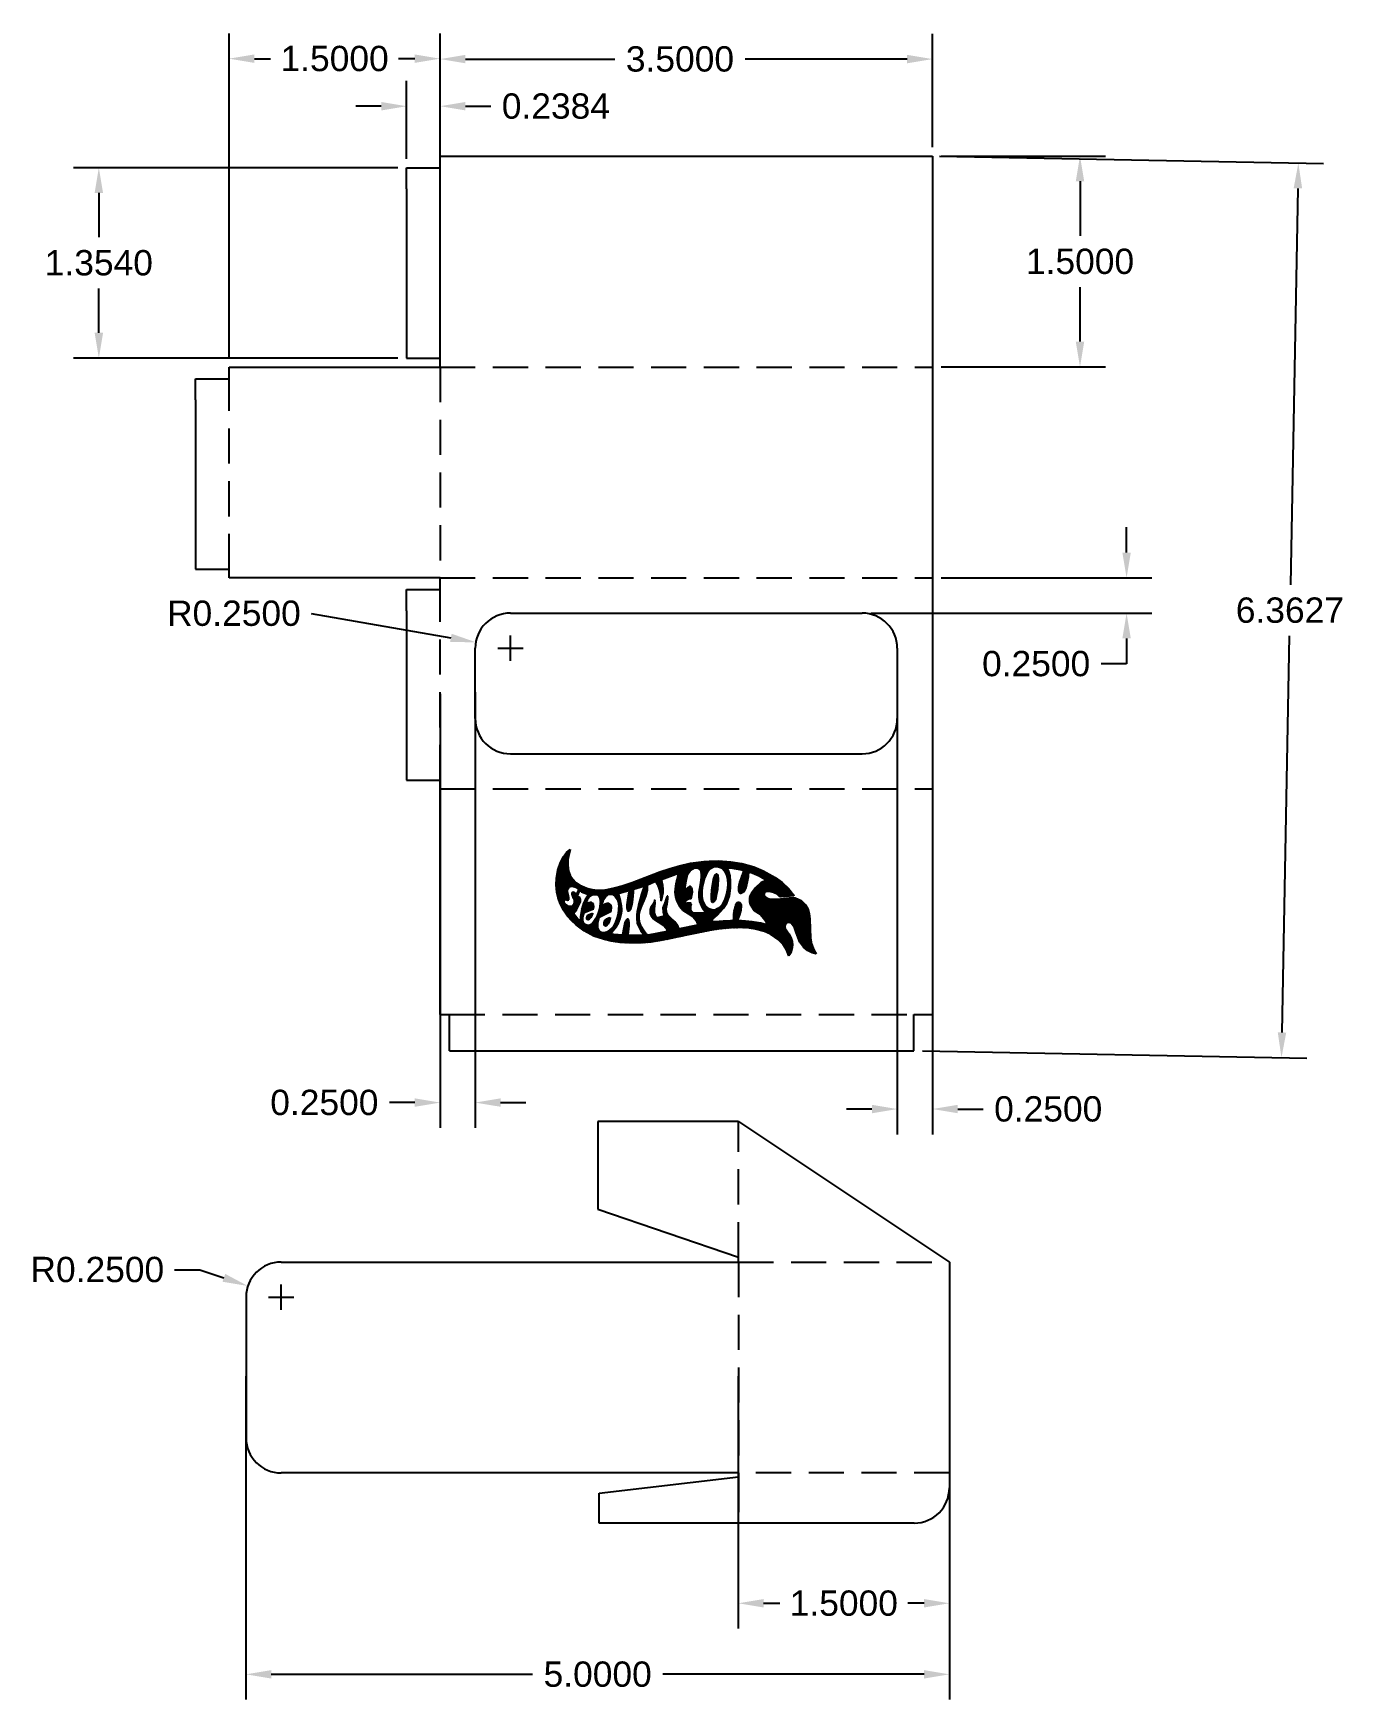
# Model space of a CAD drawing. Header units: inches. Extents: x -0.1 to 9.2, y 6.8 to 18.7.
import ezdxf

# ---------------------------------------------------------------- set-up
doc = ezdxf.new("R2010")
doc.units = ezdxf.units.IN
doc.header["$MEASUREMENT"] = 0
doc.linetypes.add('HIDDEN', pattern=[0.375, 0.25, -0.125])
doc.layers.add('Cut', color=1, linetype='Continuous')
doc.layers.add('Score', color=250, linetype='HIDDEN')
doc.styles.get("Standard").update_dxf_attribs({"font": 'arial.ttf'})
doc.dimstyles.get("Standard").update_dxf_attribs({"dimtxt": 0.18, "dimasz": 0.18, "dimexe": 0.18, "dimexo": 0.0625, "dimgap": 0.09, "dimtad": 0, "dimtih": 1, "dimtoh": 1, "dimdec": 4, "dimzin": 0, "dimdsep": 46, "dimtxsty": 'Standard', "dimcen": 0.09, "dimadec": 0, "dimazin": 0, "dimtfac": 1, "dimtdec": 4, "dimtofl": 0, "dimtmove": 0, "dimatfit": 3, "dimfxl": 1, "dimtolj": 1, "dimtzin": 0, "dimarcsym": 0})
pattern_1 = [(225, (5.8426572, 13.517346), (0.002044332, -0.002044332), [])]

# ---------------------------------------------------------------- blocks, each defined once
blk = doc.blocks.new('*D1')
at = {"color": 0, "lineweight": -2, "transparency": 16777216}
for p, q in [((2.794, 17.866), (2.794, 18.673)), ((6.294, 17.866), (6.294, 18.673)), ((2.974, 18.493), (4.036, 18.493)), ((6.114, 18.493), (4.962, 18.493))]:
    blk.add_line(p, q, dxfattribs=at)
at = {"color": 0, "transparency": 16777216}
for points in [[(2.974, 18.523), (2.974, 18.463), (2.794, 18.493)], [(6.114, 18.523), (6.114, 18.463), (6.294, 18.493)]]:
    blk.add_solid(points, dxfattribs=at)
at = {"layer": 'Defpoints', "color": 0, "transparency": 16777216}
for p in [(6.294, 18.493), (2.794, 17.804), (6.294, 17.804)]:
    blk.add_point(p, dxfattribs=at)
at = {"color": 0, "transparency": 16777216, "insert": (4.499, 18.493), "char_height": 0.18, "attachment_point": 5}
blk.add_mtext('\\A1;3.5000', dxfattribs=at)
blk = doc.blocks.new('*D2')
at = {"color": 0, "lineweight": -2, "transparency": 16777216}
for p, q in [((6.356, 17.804), (7.523, 17.804)), ((7.343, 17.624), (7.343, 17.236)), ((7.343, 16.484), (7.343, 16.872)), ((6.356, 16.304), (7.523, 16.304))]:
    blk.add_line(p, q, dxfattribs=at)
at = {"color": 0, "transparency": 16777216}
for points in [[(7.313, 17.624), (7.373, 17.624), (7.343, 17.804)], [(7.313, 16.484), (7.373, 16.484), (7.343, 16.304)]]:
    blk.add_solid(points, dxfattribs=at)
at = {"layer": 'Defpoints', "color": 0, "transparency": 16777216}
for p in [(6.294, 17.804), (6.294, 16.304), (7.343, 16.304)]:
    blk.add_point(p, dxfattribs=at)
at = {"color": 0, "transparency": 16777216, "insert": (7.343, 17.054), "char_height": 0.18, "attachment_point": 5}
blk.add_mtext('\\A1;1.5000', dxfattribs=at)
blk = doc.blocks.new('*D3')
at = {"color": 0, "lineweight": -2, "transparency": 16777216}
for p, q in [((1.294, 16.366), (1.294, 18.676)), ((2.794, 16.366), (2.794, 18.676)), ((1.474, 18.496), (1.589, 18.496)), ((2.614, 18.496), (2.499, 18.496))]:
    blk.add_line(p, q, dxfattribs=at)
at = {"color": 0, "transparency": 16777216}
for points in [[(1.474, 18.526), (1.474, 18.466), (1.294, 18.496)], [(2.614, 18.526), (2.614, 18.466), (2.794, 18.496)]]:
    blk.add_solid(points, dxfattribs=at)
at = {"layer": 'Defpoints', "color": 0, "transparency": 16777216}
for p in [(1.294, 18.496), (1.294, 16.304), (2.794, 16.304)]:
    blk.add_point(p, dxfattribs=at)
at = {"color": 0, "transparency": 16777216, "insert": (2.044, 18.496), "char_height": 0.18, "attachment_point": 5}
blk.add_mtext('\\A1;1.5000', dxfattribs=at)
blk = doc.blocks.new('*D5')
at = {"color": 0, "lineweight": -2, "transparency": 16777216}
for p, q in [((2.556, 17.783), (2.556, 18.338)), ((2.794, 17.783), (2.794, 18.338)), ((2.376, 18.158), (2.196, 18.158)), ((2.974, 18.158), (3.154, 18.158))]:
    blk.add_line(p, q, dxfattribs=at)
at = {"color": 0, "transparency": 16777216}
for points in [[(2.376, 18.188), (2.376, 18.128), (2.556, 18.158)], [(2.974, 18.188), (2.974, 18.128), (2.794, 18.158)]]:
    blk.add_solid(points, dxfattribs=at)
at = {"layer": 'Defpoints', "color": 0, "transparency": 16777216}
for p in [(2.794, 18.158), (2.556, 17.721), (2.794, 17.721)]:
    blk.add_point(p, dxfattribs=at)
at = {"color": 0, "transparency": 16777216, "insert": (3.617, 18.158), "char_height": 0.18, "attachment_point": 5}
blk.add_mtext('\\A1;0.2384', dxfattribs=at)
blk = doc.blocks.new('*D6')
at = {"color": 0, "lineweight": -2, "transparency": 16777216}
for p, q in [((2.493, 17.721), (0.188, 17.721)), ((0.368, 17.541), (0.368, 17.226)), ((0.368, 16.547), (0.368, 16.862)), ((2.493, 16.367), (0.188, 16.367))]:
    blk.add_line(p, q, dxfattribs=at)
at = {"color": 0, "transparency": 16777216}
for points in [[(0.338, 17.541), (0.398, 17.541), (0.368, 17.721)], [(0.338, 16.547), (0.398, 16.547), (0.368, 16.367)]]:
    blk.add_solid(points, dxfattribs=at)
at = {"layer": 'Defpoints', "color": 0, "transparency": 16777216}
for p in [(2.556, 17.721), (0.368, 16.367), (2.556, 16.367)]:
    blk.add_point(p, dxfattribs=at)
at = {"color": 0, "transparency": 16777216, "insert": (0.368, 17.044), "char_height": 0.18, "attachment_point": 5}
blk.add_mtext('\\A1;1.3540', dxfattribs=at)
blk = doc.blocks.new('*D7')
at = {"color": 0, "lineweight": -2, "transparency": 16777216}
for p, q in [((7.674, 14.984), (7.674, 15.164)), ((6.356, 14.804), (7.854, 14.804)), ((5.856, 14.554), (7.854, 14.554)), ((7.674, 14.374), (7.674, 14.194)), ((7.674, 14.194), (7.494, 14.194))]:
    blk.add_line(p, q, dxfattribs=at)
at = {"color": 0, "transparency": 16777216}
for points in [[(7.644, 14.984), (7.704, 14.984), (7.674, 14.804)], [(7.644, 14.374), (7.704, 14.374), (7.674, 14.554)]]:
    blk.add_solid(points, dxfattribs=at)
at = {"layer": 'Defpoints', "color": 0, "transparency": 16777216}
for p in [(6.294, 14.804), (5.794, 14.554), (7.674, 14.554)]:
    blk.add_point(p, dxfattribs=at)
at = {"color": 0, "transparency": 16777216, "insert": (7.031, 14.194), "char_height": 0.18, "attachment_point": 5}
blk.add_mtext('\\A1;0.2500', dxfattribs=at)
blk = doc.blocks.new('*D8')
at = {"color": 0, "lineweight": -2, "transparency": 16777216}
for p, q in [((6.044, 13.991), (6.044, 10.848)), ((6.294, 13.991), (6.294, 10.848)), ((5.864, 11.028), (5.684, 11.028)), ((6.474, 11.028), (6.654, 11.028))]:
    blk.add_line(p, q, dxfattribs=at)
at = {"color": 0, "transparency": 16777216}
for points in [[(5.864, 11.058), (5.864, 10.998), (6.044, 11.028)], [(6.474, 11.058), (6.474, 10.998), (6.294, 11.028)]]:
    blk.add_solid(points, dxfattribs=at)
at = {"layer": 'Defpoints', "color": 0, "transparency": 16777216}
for p in [(6.044, 14.054), (6.294, 14.054), (6.294, 11.028)]:
    blk.add_point(p, dxfattribs=at)
at = {"color": 0, "transparency": 16777216, "insert": (7.117, 11.028), "char_height": 0.18, "attachment_point": 5}
blk.add_mtext('\\A1;0.2500', dxfattribs=at)
blk = doc.blocks.new('*D9')
at = {"color": 0, "lineweight": -2, "transparency": 16777216}
for p, q in [((1.877, 14.552), (2.87, 14.378)), ((3.294, 14.214), (3.294, 14.394)), ((3.204, 14.304), (3.384, 14.304))]:
    blk.add_line(p, q, dxfattribs=at)
at = {"color": 0, "transparency": 16777216}
blk.add_solid([(2.876, 14.407), (2.865, 14.348), (3.048, 14.347)], dxfattribs=at)
at = {"layer": 'Defpoints', "color": 0, "transparency": 16777216}
for p in [(3.048, 14.347), (3.294, 14.304)]:
    blk.add_point(p, dxfattribs=at)
at = {"color": 0, "transparency": 16777216, "insert": (1.328, 14.552), "char_height": 0.18, "attachment_point": 5}
blk.add_mtext('\\A1;R0.2500', dxfattribs=at)
blk = doc.blocks.new('*D10')
at = {"color": 0, "lineweight": -2, "transparency": 16777216}
for p, q in [((2.794, 13.981), (2.794, 10.894)), ((3.044, 13.991), (3.044, 10.894)), ((2.614, 11.074), (2.434, 11.074)), ((3.224, 11.074), (3.404, 11.074))]:
    blk.add_line(p, q, dxfattribs=at)
at = {"color": 0, "transparency": 16777216}
for points in [[(2.614, 11.104), (2.614, 11.044), (2.794, 11.074)], [(3.224, 11.104), (3.224, 11.044), (3.044, 11.074)]]:
    blk.add_solid(points, dxfattribs=at)
at = {"layer": 'Defpoints', "color": 0, "transparency": 16777216}
for p in [(2.794, 14.044), (3.044, 14.054), (2.794, 11.074)]:
    blk.add_point(p, dxfattribs=at)
at = {"color": 0, "transparency": 16777216, "insert": (1.971, 11.074), "char_height": 0.18, "attachment_point": 5}
blk.add_mtext('\\A1;0.2500', dxfattribs=at)
blk = doc.blocks.new('*D12')
at = {"color": 0, "lineweight": -2, "transparency": 16777216}
for p, q in [((6.345, 17.803), (9.075, 17.751)), ((8.892, 17.574), (8.839, 14.756)), ((8.779, 11.573), (8.832, 14.392)), ((6.224, 11.441), (8.955, 11.389))]:
    blk.add_line(p, q, dxfattribs=at)
at = {"color": 0, "transparency": 16777216}
for points in [[(8.862, 17.575), (8.922, 17.574), (8.895, 17.754)], [(8.749, 11.573), (8.809, 11.572), (8.775, 11.393)]]:
    blk.add_solid(points, dxfattribs=at)
at = {"layer": 'Defpoints', "color": 0, "transparency": 16777216}
for p in [(6.282, 17.804), (8.895, 17.754), (6.162, 11.442)]:
    blk.add_point(p, dxfattribs=at)
at = {"color": 0, "transparency": 16777216, "insert": (8.835, 14.574), "char_height": 0.18, "attachment_point": 5}
blk.add_mtext('\\A1;6.3627', dxfattribs=at)
blk = doc.blocks.new('*D13')
at = {"color": 0, "lineweight": -2, "transparency": 16777216}
for p, q in [((1.414, 9.128), (1.414, 6.829)), ((6.414, 9.128), (6.414, 6.829)), ((1.594, 7.009), (3.451, 7.009)), ((6.234, 7.009), (4.378, 7.009))]:
    blk.add_line(p, q, dxfattribs=at)
at = {"color": 0, "transparency": 16777216}
for points in [[(1.594, 7.039), (1.594, 6.979), (1.414, 7.009)], [(6.234, 7.039), (6.234, 6.979), (6.414, 7.009)]]:
    blk.add_solid(points, dxfattribs=at)
at = {"layer": 'Defpoints', "color": 0, "transparency": 16777216}
for p in [(1.414, 9.19), (6.414, 9.19), (6.414, 7.009)]:
    blk.add_point(p, dxfattribs=at)
at = {"color": 0, "transparency": 16777216, "insert": (3.914, 7.009), "char_height": 0.18, "attachment_point": 5}
blk.add_mtext('\\A1;5.0000', dxfattribs=at)
blk = doc.blocks.new('*D14')
at = {"color": 0, "lineweight": -2, "transparency": 16777216}
for p, q in [((4.914, 9.128), (4.914, 7.334)), ((6.414, 9.128), (6.414, 7.334)), ((5.094, 7.514), (5.209, 7.514)), ((6.234, 7.514), (6.119, 7.514))]:
    blk.add_line(p, q, dxfattribs=at)
at = {"color": 0, "transparency": 16777216}
for points in [[(5.094, 7.544), (5.094, 7.484), (4.914, 7.514)], [(6.234, 7.544), (6.234, 7.484), (6.414, 7.514)]]:
    blk.add_solid(points, dxfattribs=at)
at = {"layer": 'Defpoints', "color": 0, "transparency": 16777216}
for p in [(4.914, 9.19), (6.414, 9.19), (6.414, 7.514)]:
    blk.add_point(p, dxfattribs=at)
at = {"color": 0, "transparency": 16777216, "insert": (5.664, 7.514), "char_height": 0.18, "attachment_point": 5}
blk.add_mtext('\\A1;1.5000', dxfattribs=at)
blk = doc.blocks.new('*D15')
at = {"layer": 'Defpoints', "color": 0, "transparency": 16777216}
for p in [(1.427, 9.77), (1.664, 9.69)]:
    blk.add_point(p, dxfattribs=at)
at = {"layer": 'Score', "color": 0, "lineweight": -2, "transparency": 16777216}
for p, q in [((0.906, 9.886), (1.086, 9.886)), ((1.086, 9.886), (1.257, 9.828)), ((1.664, 9.6), (1.664, 9.78)), ((1.574, 9.69), (1.754, 9.69))]:
    blk.add_line(p, q, dxfattribs=at)
at = {"layer": 'Score', "color": 0, "transparency": 16777216}
blk.add_solid([(1.266, 9.856), (1.247, 9.8), (1.427, 9.77)], dxfattribs=at)
at = {"layer": 'Score', "color": 0, "transparency": 16777216, "insert": (0.357, 9.886), "char_height": 0.18, "attachment_point": 5}
blk.add_mtext('\\A1;R0.2500', dxfattribs=at)

msp = doc.modelspace()

# ---------------------------------------------------------------- hatches: boundary and pattern name
at = {"layer": 'Score'}
h = msp.add_hatch(dxfattribs=at)
h.set_pattern_fill('ANSI31', color=256, scale=0.023129, angle=180)
h.set_pattern_definition(pattern_1)
h.paths.add_polyline_path([(5.31351, 12.31942), (5.32534, 12.28221), (5.3393, 12.24506), (5.35229, 12.21382), (5.37703, 12.17907), (5.40636, 12.15436), (5.43945, 12.1386), (5.46792, 12.13225), (5.44984, 12.15994), (5.43377, 12.2016), (5.42617, 12.24432), (5.42405, 12.30925), (5.42299, 12.37985), (5.41866, 12.41595), (5.40913, 12.45085), (5.39258, 12.47906), (5.36141, 12.51174), (5.31908, 12.52976), (5.27503, 12.52976), (5.21309, 12.52226), (5.1623, 12.51995), (5.14076, 12.51995), (5.1197, 12.52639), (5.09998, 12.53802), (5.09642, 12.55341), (5.10114, 12.56648), (5.11479, 12.57542), (5.13624, 12.57542), (5.16481, 12.56869), (5.19077, 12.55466), (5.20876, 12.53716), (5.30927, 12.54475), (5.30657, 12.55187), (5.27146, 12.59709), (5.22461, 12.63846), (5.17573, 12.67493), (5.09052, 12.72214), (5.02385, 12.74897), (4.93772, 12.77476), (4.86059, 12.7863), (4.77186, 12.79284), (4.70742, 12.7914), (4.66866, 12.78871), (4.57301, 12.77609), (4.49529, 12.75811), (4.42239, 12.73648), (4.35678, 12.71386), (4.28287, 12.68586), (4.15972, 12.6392), (4.08701, 12.61411), (4.03479, 12.59968), (3.98135, 12.58785), (3.94489, 12.58438), (3.9121, 12.58438), (3.87526, 12.58996), (3.84333, 12.59679), (3.81957, 12.60457), (3.7862, 12.61996), (3.76137, 12.63692), (3.7353, 12.66422), (3.71971, 12.68734), (3.70769, 12.71994), (3.70192, 12.76141), (3.70308, 12.80727), (3.70856, 12.83375), (3.71933, 12.87365), (3.69182, 12.85123), (3.66922, 12.81969), (3.64968, 12.78043), (3.63006, 12.72685), (3.62082, 12.66903), (3.61975, 12.6217), (3.62485, 12.56926), (3.63303, 12.52867), (3.64631, 12.48837), (3.67064, 12.44094), (3.70067, 12.39888), (3.73039, 12.3659), (3.7609, 12.33673), (3.81803, 12.29587), (3.88749, 12.25767), (3.95481, 12.23527), (4.01075, 12.22169), (4.07271, 12.21273), (4.1332, 12.20898), (4.22419, 12.20898), (4.28994, 12.21524), (4.35544, 12.22515), (4.42077, 12.23775), (4.55699, 12.26748), (4.72088, 12.30027), (4.7764, 12.30845), (4.85745, 12.31615), (4.92477, 12.31798), (4.9794, 12.31625), (5.03557, 12.3074), (5.09934, 12.28942), (5.14196, 12.27161), (5.19632, 12.23448), (5.23268, 12.19735), (5.25693, 12.16039), (5.27232, 12.11828), (5.28744, 12.13705), (5.29582, 12.17573), (5.29822, 12.19602), (5.29611, 12.21899), (5.29013, 12.24132), (5.27435, 12.27115), (5.24646, 12.31221), (5.24386, 12.32509), (5.24607, 12.33607), (5.26175, 12.35367), (5.27646, 12.3553), (5.28849, 12.34867)])
h.paths.add_polyline_path([(5.07395, 12.34901), (5.01207, 12.35968), (4.96484, 12.36394), (4.91159, 12.36753), (4.90945, 12.37248), (4.92438, 12.40846), (4.93398, 12.44291), (4.93718, 12.4719, 1.08936018), (4.89353, 12.47297), (4.88364, 12.44253), (4.87877, 12.40877), (4.87877, 12.37472), (4.87692, 12.36706), (4.85714, 12.3657), (4.80641, 12.36386), (4.77741, 12.36105), (4.73861, 12.35795), (4.72976, 12.35724), (4.72504, 12.36105), (4.73347, 12.38005), (4.76306, 12.40749), (4.80844, 12.45707), (4.83114, 12.4924), (4.85122, 12.5446), (4.85908, 12.59786), (4.85908, 12.64575), (4.85499, 12.68631), (4.84537, 12.71649), (4.83548, 12.74335), (4.85837, 12.74199), (4.93958, 12.7288), (4.95335, 12.72385), (4.93793, 12.68672), (4.92144, 12.63812), (4.91494, 12.60541), (4.9161, 12.57807, 0.61068875), (4.94093, 12.56663), (4.95781, 12.57759), (4.96906, 12.60396), (4.97936, 12.6447), (4.98567, 12.68108), (4.98964, 12.71394), (5.01244, 12.70629), (5.06181, 12.68515), (5.1143, 12.65625), (5.07502, 12.6355), (5.03581, 12.60193), (5.00797, 12.5637, 0.26332913), (4.99875, 12.48358), (5.02699, 12.43972), (5.0689, 12.41283), (5.09383, 12.38626), (5.10878, 12.36472), (5.11672, 12.33626)], flags=16)
h.paths.add_polyline_path([(4.83105, 12.55854), (4.8169, 12.51727), (4.79749, 12.47819), (4.78475, 12.46521), (4.7684, 12.45297), (4.74782, 12.44304), (4.72554, 12.44555), (4.70454, 12.45167), (4.68066, 12.47229), (4.66846, 12.49361), (4.66282, 12.51083), (4.65615, 12.53684), (4.65762, 12.57542), (4.66026, 12.60616), (4.66602, 12.63354), (4.67465, 12.66478), (4.68445, 12.69036), (4.69677, 12.7164), (4.71605, 12.73717), (4.74164, 12.75131), (4.76699, 12.75345), (4.79503, 12.74231), (4.81745, 12.71757), (4.82939, 12.69015), (4.83735, 12.66301), (4.83913, 12.62511), (4.83699, 12.59344)], flags=16)
h.paths.add_polyline_path([(4.75053, 12.51575), (4.74194, 12.50287), (4.73265, 12.49412), (4.72559, 12.50162), (4.72235, 12.51855), (4.72235, 12.54584), (4.72456, 12.58498), (4.73014, 12.61847), (4.73767, 12.66055), (4.74839, 12.69215), (4.75733, 12.70145), (4.76223, 12.70145), (4.76761, 12.69294), (4.77, 12.65732), (4.7689, 12.62681), (4.7662, 12.58989), (4.75714, 12.54703)], flags=0)
h.paths.add_polyline_path([(4.68363, 12.42527), (4.67806, 12.4219), (4.65706, 12.41952), (4.62877, 12.41952), (4.60428, 12.41952), (4.59345, 12.42392), (4.58, 12.43589), (4.57654, 12.45247), (4.57727, 12.47376), (4.5807, 12.48798), (4.57525, 12.49104), (4.55321, 12.49104), (4.53261, 12.48695), (4.5357, 12.49662), (4.54391, 12.5126), (4.56093, 12.52319), (4.57819, 12.52576), (4.58298, 12.54787), (4.58823, 12.57214), (4.58585, 12.59179), (4.58223, 12.60372), (4.57452, 12.60917), (4.56748, 12.60917), (4.55676, 12.60421), (4.53809, 12.58634), (4.53564, 12.58775), (4.53668, 12.61076), (4.5431, 12.64952), (4.55369, 12.69502), (4.57341, 12.72669), (4.60133, 12.74278), (4.62687, 12.74132), (4.64628, 12.7229), (4.64879, 12.69928), (4.65075, 12.67636), (4.64487, 12.63638), (4.6371, 12.59253), (4.63299, 12.56612), (4.63232, 12.53306), (4.63882, 12.50403), (4.65315, 12.46931), (4.66595, 12.44603)], flags=16)
h.paths.add_polyline_path([(4.62448, 12.33568), (4.49173, 12.30767), (4.48447, 12.33078), (4.46214, 12.35918), (4.43421, 12.38503), (4.41412, 12.4036), (4.40274, 12.42716), (4.39993, 12.45393), (4.40888, 12.4865), (4.41199, 12.5219), (4.41267, 12.54081), (4.40881, 12.54081), (4.39332, 12.49907), (4.37823, 12.45841), (4.38008, 12.43042), (4.3878, 12.39906), (4.33998, 12.3875), (4.33104, 12.39386), (4.32221, 12.40832), (4.31817, 12.42233), (4.31817, 12.45093), (4.323, 12.49036), (4.31969, 12.51505), (4.31296, 12.49191), (4.29214, 12.46128), (4.28755, 12.44617), (4.28755, 12.41646), (4.29379, 12.4022), (4.31167, 12.37935), (4.34295, 12.35811), (4.38534, 12.3339), (4.39905, 12.31682), (4.40615, 12.3014), (4.40836, 12.28974), (4.2722, 12.26398), (4.25704, 12.27683), (4.23947, 12.29869), (4.2241, 12.32625), (4.21124, 12.35931), (4.20989, 12.38546), (4.20846, 12.41312), (4.21638, 12.44242), (4.22814, 12.47265), (4.24461, 12.50977), (4.25993, 12.54707), (4.26782, 12.58321), (4.26936, 12.6115), (4.26844, 12.62099), (4.3206, 12.64504), (4.32691, 12.64277), (4.34013, 12.62331), (4.34995, 12.59858), (4.35614, 12.5741), (4.36061, 12.54408), (4.3642, 12.50874), (4.3674, 12.51383), (4.3723, 12.5355), (4.3795, 12.56735), (4.3795, 12.59025), (4.37843, 12.61855), (4.36992, 12.65099), (4.36876, 12.65976), (4.48785, 12.7053), (4.48938, 12.70273), (4.47377, 12.64734), (4.46697, 12.61218), (4.46349, 12.56908), (4.46753, 12.53772), (4.47678, 12.50643), (4.49601, 12.47066), (4.52063, 12.44138), (4.55676, 12.4189), (4.58989, 12.39625), (4.61458, 12.36906), (4.62321, 12.34445)], flags=16)
h.paths.add_polyline_path([(4.21783, 12.26209), (4.18823, 12.26078), (4.15194, 12.26078), (4.13187, 12.26143), (4.12901, 12.2679), (4.13234, 12.2854), (4.13638, 12.31253), (4.13829, 12.32534), (4.13886, 12.34834), (4.136, 12.3725), (4.13123, 12.37817), (4.12336, 12.37759), (4.11515, 12.3683), (4.10701, 12.3514), (4.10236, 12.32711), (4.09663, 12.30115), (4.09194, 12.27492), (4.08998, 12.26391), (4.02962, 12.26941), (4.00708, 12.27375), (4.02534, 12.2985), (4.04448, 12.32445), (4.0618, 12.3531), (4.07447, 12.38335), (4.07963, 12.40293), (4.0825, 12.42153), (4.08467, 12.43563), (4.08467, 12.45144), (4.08261, 12.46999), (4.07936, 12.49297), (4.07315, 12.52125), (4.06439, 12.55186), (4.06133, 12.56097), (4.08384, 12.56701), (4.14042, 12.58313), (4.13437, 12.55711), (4.12864, 12.52979), (4.12496, 12.5072), (4.12182, 12.47919), (4.12182, 12.45773), (4.1257, 12.44002), (4.13085, 12.43665), (4.13802, 12.43812), (4.14917, 12.4514), (4.15758, 12.47511), (4.16115, 12.49897), (4.16395, 12.51774), (4.1663, 12.54264), (4.16847, 12.57298), (4.1694, 12.59174), (4.216, 12.60661), (4.24991, 12.61743), (4.23732, 12.59097), (4.22577, 12.55645), (4.21608, 12.52104), (4.20748, 12.48713), (4.20117, 12.46137), (4.19559, 12.4308), (4.19226, 12.40604), (4.19179, 12.38194), (4.19571, 12.35063), (4.20586, 12.32301), (4.22132, 12.29511), (4.2433, 12.26634)], flags=16)
h.paths.add_polyline_path([(4.06239, 12.44437), (4.05892, 12.41664), (4.05346, 12.38979), (4.04177, 12.35785), (4.02619, 12.32501), (4.01404, 12.31363), (3.99717, 12.29888), (3.97619, 12.28587), (3.96149, 12.28145), (3.94587, 12.28145), (3.92887, 12.28774), (3.91704, 12.30641), (3.91496, 12.32647), (3.91496, 12.3508), (3.92374, 12.39209), (4.01079, 12.43488), (4.0121, 12.46372), (4.00706, 12.48046), (4.00007, 12.48559), (3.99017, 12.49106), (3.96527, 12.48453), (3.94883, 12.47364), (3.94609, 12.47694), (3.95658, 12.51852), (3.97108, 12.53929), (3.98946, 12.55221), (4.00655, 12.55536), (4.02074, 12.55416), (4.03862, 12.53922), (4.05206, 12.52071), (4.06016, 12.50092), (4.06379, 12.47225)], flags=16)
h.paths.add_polyline_path([(3.9957, 12.36229), (3.98931, 12.346), (3.97289, 12.32637), (3.96368, 12.33183), (3.96092, 12.34121), (3.96002, 12.35129), (3.96275, 12.36649), (3.97875, 12.37941), (3.99247, 12.38709), (4.00391, 12.38954)], flags=0)
h.paths.add_polyline_path([(3.93205, 12.487), (3.92991, 12.46952), (3.92733, 12.45221), (3.92233, 12.43471), (3.91665, 12.41836), (3.9107, 12.40118), (3.90646, 12.39245), (3.90072, 12.38268), (3.88771, 12.36191), (3.87226, 12.34362), (3.85893, 12.33453), (3.84799, 12.33299), (3.83714, 12.3351), (3.82481, 12.33976), (3.81678, 12.35004), (3.81049, 12.3584), (3.80873, 12.36838), (3.80873, 12.38218), (3.81152, 12.40278), (3.8169, 12.42224), (3.81764, 12.42589), (3.88424, 12.45146), (3.88594, 12.46902), (3.88427, 12.48139), (3.87837, 12.49266), (3.87008, 12.49627), (3.86085, 12.49627), (3.85123, 12.49367), (3.83547, 12.48544), (3.83483, 12.49299), (3.83788, 12.50334), (3.84696, 12.52632), (3.85904, 12.54191), (3.87438, 12.55139), (3.88407, 12.55406), (3.90265, 12.55375), (3.91285, 12.55095), (3.92331, 12.5412), (3.93053, 12.52724), (3.93305, 12.50613)], flags=16)
h.paths.add_polyline_path([(3.86782, 12.39572), (3.86544, 12.39001), (3.85373, 12.37787), (3.84335, 12.37089), (3.83751, 12.37875), (3.83751, 12.38849), (3.83908, 12.39455), (3.84372, 12.40678), (3.87891, 12.42147)], flags=0)
h.paths.add_polyline_path([(3.84997, 12.55345), (3.82594, 12.51664), (3.81327, 12.49081), (3.8007, 12.45128), (3.79215, 12.39528), (3.79034, 12.36722), (3.76923, 12.38501), (3.75294, 12.4023), (3.74138, 12.41888), (3.7631, 12.44421), (3.79227, 12.50033), (3.79227, 12.51872), (3.78713, 12.53292), (3.77637, 12.53724), (3.76843, 12.53965), (3.78743, 12.58089), (3.79849, 12.57295), (3.8372, 12.55827)], flags=16)
h.paths.add_polyline_path([(3.7773, 12.58345), (3.76186, 12.55243), (3.75384, 12.56227), (3.74634, 12.56689), (3.74133, 12.56882), (3.73534, 12.56708), (3.72969, 12.56144), (3.72969, 12.55486), (3.73782, 12.53382), (3.74626, 12.51933), (3.74682, 12.50107), (3.74551, 12.48583), (3.73654, 12.47455), (3.72685, 12.46772), (3.71352, 12.46693), (3.7047, 12.47136), (3.69747, 12.47479), (3.69225, 12.47853), (3.68532, 12.48391), (3.68001, 12.49041), (3.67688, 12.49783), (3.67401, 12.50611), (3.68417, 12.523), (3.69417, 12.51483), (3.69997, 12.51357), (3.70916, 12.51495), (3.70916, 12.53045), (3.70561, 12.54252), (3.70091, 12.56254), (3.69894, 12.57332), (3.69894, 12.58787), (3.71201, 12.60771), (3.72112, 12.60997), (3.73623, 12.61214), (3.75912, 12.60449), (3.7773, 12.59139)], flags=16)
h = msp.add_hatch(dxfattribs=at)
h.set_pattern_fill('ANSI31', color=256, scale=0.023129, angle=180)
h.set_pattern_definition(pattern_1)
h.paths.add_polyline_path([(3.96275, 12.36649), (3.96002, 12.35129), (3.96092, 12.34121), (3.96368, 12.33183), (3.97104, 12.32747), (3.9754, 12.32937), (3.98931, 12.346), (3.9957, 12.36229), (4.00349, 12.38814), (4.00212, 12.38915), (3.99247, 12.38709), (3.97875, 12.37941)])
h.paths.add_polyline_path([(3.84372, 12.40678), (3.83908, 12.39455), (3.83751, 12.38849), (3.83751, 12.37875), (3.84161, 12.37323), (3.84563, 12.37242), (3.85373, 12.37787), (3.86544, 12.39001), (3.86782, 12.39572), (3.87771, 12.41868), (3.87729, 12.42079)])
h.paths.add_polyline_path([(4.72456, 12.58498), (4.72235, 12.54584), (4.72235, 12.51855), (4.72529, 12.50318), (4.72897, 12.49804), (4.73092, 12.49596), (4.7346, 12.49596), (4.74194, 12.50287), (4.75053, 12.51575), (4.75714, 12.54703), (4.7662, 12.58989), (4.7689, 12.62681), (4.77, 12.65732), (4.76761, 12.69294), (4.76223, 12.70145), (4.75733, 12.70145), (4.74839, 12.69215), (4.73767, 12.66055), (4.73014, 12.61847)])

# ---------------------------------------------------------------- linework, layer by layer
at = {"layer": 'Cut'}
for p, q in [((2.79399, 17.80374), (6.29399, 17.80374)), ((2.79399, 17.72079), (2.79399, 17.80374)), ((6.29399, 17.80374), (6.29399, 16.30374)), ((2.55563, 17.56954), (2.55563, 17.72079)), ((2.55563, 17.72079), (2.79399, 17.72079)), ((2.55563, 17.56954), (2.55563, 16.66248)), ((2.55563, 16.66248), (2.55563, 16.36678)), ((2.55563, 16.36678), (2.79399, 16.36678)), ((2.79399, 16.30374), (2.79399, 16.36678)), ((1.29399, 16.30374), (2.79399, 16.30374)), ((1.29399, 16.22079), (1.29399, 16.30374)), ((6.29399, 16.30374), (6.29399, 14.80374)), ((1.05563, 16.06954), (1.05563, 16.22079)), ((1.05563, 16.22079), (1.29399, 16.22079)), ((1.05563, 16.06954), (1.05563, 15.16248)), ((1.05563, 15.16248), (1.05563, 14.86678)), ((1.05563, 14.86678), (1.29399, 14.86678)), ((1.29399, 14.80374), (1.29399, 14.86678)), ((2.79399, 14.80374), (1.29399, 14.80374)), ((2.55563, 14.56954), (2.55563, 14.72079)), ((2.55563, 14.72079), (2.79399, 14.72079)), ((2.79399, 14.72079), (2.79399, 14.80374)), ((6.29399, 14.80374), (6.29399, 13.30374)), ((2.55563, 14.56954), (2.55563, 13.66248)), ((3.29399, 14.55374), (5.79399, 14.55374)), ((3.04399, 13.80374), (3.04399, 14.30374)), ((6.04399, 14.30374), (6.04399, 13.80374)), ((2.55563, 13.66248), (2.55563, 13.36678)), ((3.29399, 13.55374), (5.79399, 13.55374)), ((2.55563, 13.36678), (2.79399, 13.36678)), ((2.79399, 13.30374), (2.79399, 13.36678)), ((2.79399, 11.70048), (2.79399, 13.30374)), ((6.29399, 13.30374), (6.29399, 11.70048)), ((2.79399, 11.70048), (2.8618, 11.70048)), ((2.8618, 11.44218), (2.8618, 11.70048)), ((6.16183, 11.44218), (6.16183, 11.70048)), ((6.16183, 11.70048), (6.29399, 11.70048)), ((2.8618, 11.44218), (6.16183, 11.44218)), ((4.91431, 10.94047), (3.91431, 10.94047)), ((3.91431, 10.94047), (3.91431, 10.31663)), ((4.91431, 10.94047), (6.41431, 9.94047)), ((3.91431, 10.31663), (4.91431, 9.97487)), ((4.91431, 9.94047), (4.91431, 9.97487)), ((1.66431, 9.94047), (4.91431, 9.94047)), ((6.41431, 9.94047), (6.41431, 8.44047)), ((1.41431, 9.69047), (1.41431, 8.69047)), ((4.91431, 8.44047), (1.66431, 8.44047)), ((3.92542, 8.29657), (4.91431, 8.41249)), ((4.91431, 8.44047), (4.91431, 8.41249)), ((6.41431, 8.44047), (6.41431, 8.33436)), ((3.92542, 8.08436), (3.92542, 8.29657)), ((4.91431, 8.08436), (3.92542, 8.08436)), ((6.16431, 8.08436), (4.91431, 8.08436))]:
    msp.add_line(p, q, dxfattribs=at)
for centre, start, end in [((3.29399, 14.30374), 90, 180), ((5.79399, 14.30374), 0, 90), ((3.29399, 13.80374), 180, 270), ((5.79399, 13.80374), 270, 0), ((1.66431, 9.69047), 90, 180), ((1.66431, 8.69047), 180, 270), ((6.16431, 8.33436), 270, 0)]:
    msp.add_arc(centre, 0.25, start, end, dxfattribs=at)
at = {"layer": 'Score'}
for p, q in [((2.79399, 16.36678), (2.79399, 17.72079)), ((2.79399, 16.30374), (6.29399, 16.30374)), ((2.79399, 16.30374), (2.79399, 14.80374)), ((1.29399, 14.86678), (1.29399, 16.22079)), ((2.79399, 14.80374), (6.29399, 14.80374)), ((2.79399, 13.36678), (2.79399, 14.72079)), ((2.79399, 13.30374), (6.29399, 13.30374)), ((2.8618, 11.70048), (6.16183, 11.70048)), ((4.91431, 9.97487), (4.91431, 10.94047)), ((4.91431, 9.94047), (4.91431, 8.44047)), ((4.91431, 9.94047), (6.41431, 9.94047)), ((6.41431, 8.44047), (4.91431, 8.44047)), ((4.91431, 8.41249), (4.91431, 8.08436))]:
    msp.add_line(p, q, dxfattribs=at)
for points in [[(5.27232, 12.11828), (5.25693, 12.16039), (5.23268, 12.19735), (5.19632, 12.23448), (5.14196, 12.27161), (5.09934, 12.28942), (5.03557, 12.3074), (4.9794, 12.31625), (4.92477, 12.31798), (4.85745, 12.31615), (4.7764, 12.30845), (4.72088, 12.30027), (4.55699, 12.26748), (4.42077, 12.23775), (4.35544, 12.22515), (4.28994, 12.21524), (4.22419, 12.20898), (4.1332, 12.20898), (4.07271, 12.21273), (4.01075, 12.22169), (3.95481, 12.23527), (3.88749, 12.25767), (3.81803, 12.29587), (3.7609, 12.33673), (3.73039, 12.3659), (3.70067, 12.39888), (3.67064, 12.44094), (3.64631, 12.48837), (3.63303, 12.52867), (3.62485, 12.56926), (3.61975, 12.6217), (3.62082, 12.66903), (3.63006, 12.72685), (3.64968, 12.78043), (3.66922, 12.81969), (3.69182, 12.85123), (3.71933, 12.87365), (3.70856, 12.83375), (3.70308, 12.80727), (3.70192, 12.76141), (3.70769, 12.71994), (3.71971, 12.68734), (3.7353, 12.66422), (3.76137, 12.63692), (3.7862, 12.61996), (3.81957, 12.60457), (3.84333, 12.59679), (3.87526, 12.58996), (3.9121, 12.58438), (3.94489, 12.58438), (3.98135, 12.58785), (4.03479, 12.59968), (4.08701, 12.61411), (4.15972, 12.6392), (4.28287, 12.68586), (4.35678, 12.71386), (4.42239, 12.73648), (4.49529, 12.75811), (4.57301, 12.77609), (4.66866, 12.78871), (4.70742, 12.7914), (4.77186, 12.79284), (4.86059, 12.7863), (4.93772, 12.77476), (5.02385, 12.74897), (5.09052, 12.72214), (5.17573, 12.67493), (5.22461, 12.63846), (5.27146, 12.59709), (5.30657, 12.55187), (5.30927, 12.54475), (5.20876, 12.53716), (5.19077, 12.55466), (5.16481, 12.56869), (5.13624, 12.57542), (5.11479, 12.57542), (5.10114, 12.56648), (5.09642, 12.55341), (5.09998, 12.53802), (5.1197, 12.52639), (5.14076, 12.51995), (5.1623, 12.51995), (5.21309, 12.52226), (5.27503, 12.52976), (5.31908, 12.52976), (5.36141, 12.51174), (5.39258, 12.47906), (5.40913, 12.45085), (5.41866, 12.41595), (5.42299, 12.37985), (5.42405, 12.30925), (5.42617, 12.24432), (5.43377, 12.2016), (5.44984, 12.15994), (5.46792, 12.13225), (5.43945, 12.1386), (5.40636, 12.15436), (5.37703, 12.17907), (5.35229, 12.21382), (5.3393, 12.24506), (5.32534, 12.28221), (5.31351, 12.31942), (5.28849, 12.34867), (5.27646, 12.3553), (5.26175, 12.35367), (5.24607, 12.33607), (5.24386, 12.32509), (5.24646, 12.31221), (5.27435, 12.27115), (5.29013, 12.24132), (5.29611, 12.21899), (5.29822, 12.19602), (5.29582, 12.17573), (5.28744, 12.13705), (5.27232, 12.11828)], [(4.62448, 12.33568), (4.49481, 12.30832), (4.49114, 12.30955), (4.48447, 12.33078), (4.46214, 12.35918), (4.43421, 12.38503), (4.41412, 12.4036), (4.40274, 12.42716), (4.39993, 12.45393), (4.40888, 12.4865), (4.41199, 12.5219), (4.41267, 12.54081), (4.40881, 12.54081), (4.39332, 12.49907), (4.37823, 12.45841), (4.38008, 12.43042), (4.3878, 12.39906), (4.33998, 12.3875), (4.33104, 12.39386), (4.32221, 12.40832), (4.31817, 12.42233), (4.31817, 12.45093), (4.323, 12.49036), (4.31969, 12.51505), (4.31296, 12.49191), (4.29214, 12.46128), (4.28755, 12.44617), (4.28755, 12.41646), (4.29379, 12.4022), (4.31167, 12.37935), (4.34295, 12.35811), (4.38534, 12.3339), (4.39905, 12.31682), (4.40615, 12.3014), (4.40836, 12.28974), (4.2722, 12.26398), (4.25704, 12.27683), (4.23947, 12.29869), (4.2241, 12.32625), (4.21124, 12.35931), (4.20989, 12.38546), (4.20846, 12.41312), (4.21638, 12.44242), (4.22814, 12.47265), (4.24461, 12.50977), (4.25993, 12.54707), (4.26782, 12.58321), (4.26936, 12.6115), (4.26844, 12.62099), (4.3206, 12.64504), (4.32691, 12.64277), (4.34013, 12.62331), (4.34995, 12.59858), (4.35614, 12.5741), (4.36061, 12.54408), (4.36367, 12.51396), (4.36367, 12.5079), (4.3674, 12.51383), (4.3723, 12.5355), (4.3795, 12.56735), (4.3795, 12.59025), (4.37843, 12.61855), (4.36992, 12.65099), (4.36876, 12.65976), (4.48785, 12.7053), (4.48938, 12.70273), (4.47377, 12.64734), (4.46697, 12.61218), (4.46349, 12.56908), (4.46753, 12.53772), (4.47678, 12.50643), (4.49601, 12.47066), (4.52063, 12.44138), (4.55676, 12.4189), (4.58989, 12.39625), (4.61458, 12.36906), (4.62321, 12.34445), (4.62448, 12.33568)], [(4.68363, 12.42527), (4.67806, 12.4219), (4.65706, 12.41952), (4.62877, 12.41952), (4.60428, 12.41952), (4.59345, 12.42392), (4.58286, 12.43335), (4.57961, 12.43776), (4.57654, 12.45247), (4.57727, 12.47376), (4.5807, 12.48798), (4.57525, 12.49104), (4.55321, 12.49104), (4.53625, 12.48767), (4.53325, 12.48896), (4.5357, 12.49662), (4.54391, 12.5126), (4.56093, 12.52319), (4.57819, 12.52576), (4.58298, 12.54787), (4.58823, 12.57214), (4.58585, 12.59179), (4.58223, 12.60372), (4.57452, 12.60917), (4.56748, 12.60917), (4.55676, 12.60421), (4.53809, 12.58634), (4.53564, 12.58775), (4.53668, 12.61076), (4.5431, 12.64952), (4.55369, 12.69502), (4.57341, 12.72669), (4.60133, 12.74278), (4.62687, 12.74132), (4.64628, 12.7229), (4.64879, 12.69928), (4.65075, 12.67636), (4.64487, 12.63638), (4.6371, 12.59253), (4.63299, 12.56612), (4.63232, 12.53306), (4.63882, 12.50403), (4.65315, 12.46931), (4.66595, 12.44603), (4.68363, 12.42527)], [(4.78475, 12.46521), (4.7684, 12.45297), (4.74782, 12.44304), (4.72554, 12.44555), (4.70454, 12.45167), (4.68066, 12.47229), (4.66846, 12.49361), (4.66282, 12.51083), (4.65615, 12.53684), (4.65762, 12.57542), (4.66026, 12.60616), (4.66602, 12.63354), (4.67465, 12.66478), (4.68445, 12.69036), (4.69677, 12.7164), (4.71605, 12.73717), (4.74164, 12.75131), (4.76699, 12.75345), (4.79503, 12.74231), (4.81745, 12.71757), (4.82939, 12.69015), (4.83735, 12.66301), (4.83913, 12.62511), (4.83699, 12.59344), (4.83105, 12.55854), (4.8169, 12.51727), (4.79749, 12.47819), (4.78475, 12.46521)], [(4.74194, 12.50287), (4.7346, 12.49596), (4.73092, 12.49596), (4.72897, 12.49804), (4.72529, 12.50318), (4.72235, 12.51855), (4.72235, 12.54584), (4.72456, 12.58498), (4.73014, 12.61847), (4.73767, 12.66055), (4.74839, 12.69215), (4.75733, 12.70145), (4.76223, 12.70145), (4.76761, 12.69294), (4.77, 12.65732), (4.7689, 12.62681), (4.7662, 12.58989), (4.75714, 12.54703), (4.75053, 12.51575), (4.74194, 12.50287)], [(3.73464, 12.4732), (3.72685, 12.46772), (3.71352, 12.46693), (3.7047, 12.47136), (3.69747, 12.47479), (3.69225, 12.47853), (3.68532, 12.48391), (3.68001, 12.49041), (3.67688, 12.49783), (3.67401, 12.50611), (3.68206, 12.51948), (3.68616, 12.52138), (3.69417, 12.51483), (3.69997, 12.51357), (3.70916, 12.51495), (3.70916, 12.53045), (3.70561, 12.54252), (3.70091, 12.56254), (3.69894, 12.57332), (3.69894, 12.58787), (3.70853, 12.60243), (3.71221, 12.60776), (3.72112, 12.60997), (3.73623, 12.61214), (3.75912, 12.60449), (3.77324, 12.59431), (3.7773, 12.58808), (3.7773, 12.58345), (3.76232, 12.55336), (3.7611, 12.55336), (3.75384, 12.56227), (3.74634, 12.56689), (3.74133, 12.56882), (3.73534, 12.56708), (3.72969, 12.56144), (3.72969, 12.55486), (3.73782, 12.53382), (3.74626, 12.51933), (3.74682, 12.50107), (3.74551, 12.48583), (3.73849, 12.477), (3.73464, 12.4732)], [(3.79034, 12.36722), (3.76923, 12.38501), (3.75294, 12.4023), (3.74138, 12.41888), (3.7631, 12.44421), (3.79227, 12.50033), (3.79227, 12.51872), (3.78713, 12.53292), (3.77637, 12.53724), (3.76843, 12.53965), (3.78743, 12.58089), (3.79849, 12.57295), (3.8372, 12.55827), (3.84997, 12.55345), (3.82594, 12.51664), (3.81327, 12.49081), (3.8007, 12.45128), (3.79215, 12.39528), (3.79034, 12.36722)], [(4.2427, 12.26624), (4.21783, 12.26209), (4.18823, 12.26078), (4.15194, 12.26078), (4.13187, 12.26143), (4.12901, 12.2679), (4.13234, 12.2854), (4.13638, 12.31253), (4.13829, 12.32534), (4.13886, 12.34834), (4.136, 12.3725), (4.13123, 12.37817), (4.12336, 12.37759), (4.11515, 12.3683), (4.10701, 12.3514), (4.10236, 12.32711), (4.09663, 12.30115), (4.09194, 12.27492), (4.08998, 12.26391), (4.02962, 12.26941), (4.01013, 12.27316), (4.00826, 12.27535), (4.02534, 12.2985), (4.04448, 12.32445), (4.0618, 12.3531), (4.07447, 12.38335), (4.07963, 12.40293), (4.0825, 12.42153), (4.08467, 12.43563), (4.08467, 12.45144), (4.08261, 12.46999), (4.07936, 12.49297), (4.07315, 12.52125), (4.06439, 12.55186), (4.06133, 12.56097), (4.08384, 12.56701), (4.13634, 12.58196), (4.13964, 12.57976), (4.13437, 12.55711), (4.12864, 12.52979), (4.12496, 12.5072), (4.12182, 12.47919), (4.12182, 12.45773), (4.1257, 12.44002), (4.13085, 12.43665), (4.13802, 12.43812), (4.14917, 12.4514), (4.15758, 12.47511), (4.16115, 12.49897), (4.16395, 12.51774), (4.1663, 12.54264), (4.16847, 12.57298), (4.1694, 12.59174), (4.216, 12.60661), (4.24394, 12.61552), (4.24867, 12.61482), (4.23732, 12.59097), (4.22577, 12.55645), (4.21608, 12.52104), (4.20748, 12.48713), (4.20117, 12.46137), (4.19559, 12.4308), (4.19226, 12.40604), (4.19179, 12.38194), (4.19571, 12.35063), (4.20586, 12.32301), (4.22132, 12.29511), (4.24212, 12.26787), (4.2427, 12.26624)], [(4.01404, 12.31363), (3.99717, 12.29888), (3.97619, 12.28587), (3.96149, 12.28145), (3.94587, 12.28145), (3.92887, 12.28774), (3.91704, 12.30641), (3.91496, 12.32647), (3.91496, 12.3508), (3.92374, 12.39209), (4.01079, 12.43488), (4.0121, 12.46372), (4.00706, 12.48046), (4.00007, 12.48559), (3.99017, 12.49106), (3.96527, 12.48453), (3.94883, 12.47364), (3.94609, 12.47694), (3.95658, 12.51852), (3.97108, 12.53929), (3.98946, 12.55221), (4.00655, 12.55536), (4.02074, 12.55416), (4.03862, 12.53922), (4.05206, 12.52071), (4.06016, 12.50092), (4.06379, 12.47225), (4.06239, 12.44437), (4.05892, 12.41664), (4.05346, 12.38979), (4.04177, 12.35785), (4.02619, 12.32501), (4.01404, 12.31363)], [(3.86544, 12.39001), (3.85373, 12.37787), (3.84563, 12.37242), (3.84161, 12.37323), (3.83751, 12.37875), (3.83751, 12.38849), (3.83908, 12.39455), (3.84372, 12.40678), (3.87729, 12.42079), (3.87771, 12.41868), (3.86782, 12.39572), (3.86544, 12.39001)], [(3.98931, 12.346), (3.9754, 12.32937), (3.97104, 12.32747), (3.96368, 12.33183), (3.96092, 12.34121), (3.96002, 12.35129), (3.96275, 12.36649), (3.97875, 12.37941), (3.99247, 12.38709), (4.00212, 12.38915), (4.00349, 12.38814), (3.9957, 12.36229), (3.98931, 12.346)]]:
    msp.add_lwpolyline(points, dxfattribs=at)
msp.add_lwpolyline([(5.11459, 12.33689), (5.07395, 12.34901), (5.01207, 12.35968), (4.96484, 12.36394), (4.91159, 12.36753), (4.90945, 12.37248), (4.92438, 12.40846), (4.93398, 12.44291), (4.93718, 12.4719, 1.08936018), (4.89353, 12.47297), (4.88364, 12.44253), (4.87877, 12.40877), (4.87877, 12.37472), (4.87692, 12.36706), (4.85714, 12.3657), (4.80641, 12.36386), (4.77741, 12.36105), (4.73861, 12.35795), (4.72976, 12.35724), (4.72504, 12.36105), (4.73347, 12.38005), (4.76306, 12.40749), (4.80844, 12.45707), (4.83114, 12.4924), (4.85122, 12.5446), (4.85908, 12.59786), (4.85908, 12.64575), (4.85499, 12.68631), (4.84537, 12.71649), (4.83548, 12.74335), (4.85837, 12.74199), (4.93958, 12.7288), (4.95335, 12.72385), (4.93793, 12.68672), (4.92144, 12.63812), (4.91494, 12.60541), (4.9161, 12.57807, 0.61068875), (4.94093, 12.56663), (4.95781, 12.57759), (4.96906, 12.60396), (4.97936, 12.6447), (4.98567, 12.68108), (4.98964, 12.71394), (5.01244, 12.70629), (5.06181, 12.68515), (5.1143, 12.65625), (5.07502, 12.6355), (5.03581, 12.60193), (5.00797, 12.5637, 0.26332913), (4.99875, 12.48358), (5.02699, 12.43972), (5.0689, 12.41283), (5.09383, 12.38626), (5.10878, 12.36472), (5.11508, 12.34213), (5.11459, 12.33689, -0.76901809)], format="xyb", dxfattribs=at)
msp.add_lwpolyline([(3.90646, 12.39245), (3.90072, 12.38268), (3.88771, 12.36191), (3.87226, 12.34362), (3.85893, 12.33453), (3.84799, 12.33299), (3.83714, 12.3351), (3.82481, 12.33976), (3.81678, 12.35004), (3.81049, 12.3584), (3.80873, 12.36838), (3.80873, 12.38218), (3.81152, 12.40278), (3.8169, 12.42224), (3.81764, 12.42589), (3.88424, 12.45146), (3.88594, 12.46902), (3.88427, 12.48139), (3.87837, 12.49266), (3.87008, 12.49627), (3.86085, 12.49627), (3.85123, 12.49367), (3.83746, 12.48648), (3.8353, 12.48742), (3.83483, 12.49299), (3.83788, 12.50334), (3.84696, 12.52632), (3.85904, 12.54191), (3.87438, 12.55139), (3.88407, 12.55406), (3.90265, 12.55375), (3.91285, 12.55095), (3.92331, 12.5412), (3.93053, 12.52724), (3.93305, 12.50613), (3.93205, 12.487), (3.92991, 12.46952), (3.92733, 12.45221), (3.92233, 12.43471), (3.91665, 12.41836), (3.9107, 12.40118)], close=True, dxfattribs=at)

# ---------------------------------------------------------------- dimensions: what is measured, and where the dimension line sits
for base, p1, p2, picture, middle in [((1.29399, 18.4962), (2.79399, 16.30374), (1.29399, 16.30374), '*D3', (2.04399, 18.4962)), ((6.29399, 18.49331), (2.79399, 17.80374), (6.29399, 17.80374), '*D1', (4.49916, 18.49331))]:
    dim = msp.add_linear_dim(base=base, p1=p1, p2=p2, dimstyle='Standard')
    dim.commit()
    dim.dimension.update_dxf_attribs({"geometry": picture, "text_midpoint": middle, "dimtype": 160})
for base, p1, p2, picture, middle in [((2.79399, 18.15807), (2.55563, 17.72079), (2.79399, 17.72079), '*D5', (3.61725, 18.15807)), ((2.79399, 11.07437), (3.04399, 14.05374), (2.79399, 14.04379), '*D10', (1.97067, 11.07437)), ((6.29399, 11.02786), (6.04399, 14.05374), (6.29399, 14.05374), '*D8', (7.11731, 11.02786)), ((6.41431, 7.00872), (1.41431, 9.19047), (6.41431, 9.19047), '*D13', (3.91431, 7.00872)), ((6.41431, 7.51441), (4.91431, 9.19047), (6.41431, 9.19047), '*D14', (5.66431, 7.51441))]:
    dim = msp.add_linear_dim(base=base, p1=p1, p2=p2, dimstyle='Standard')
    dim.commit()
    dim.dimension.update_dxf_attribs({"geometry": picture, "text_midpoint": middle})
dim = msp.add_aligned_dim(p1=(6.16183, 11.44218), p2=(6.28208, 17.80374), distance=-2.61382, dimstyle='Standard')
dim.commit()
dim.dimension.update_dxf_attribs({"geometry": '*D12', "text_midpoint": (8.83531, 14.57356)})
for base, p1, p2, picture, middle in [((7.34314, 16.30374), (6.29399, 17.80374), (6.29399, 16.30374), '*D2', (7.34314, 17.05374)), ((0.36783, 16.36678), (2.55563, 17.72079), (2.55563, 16.36678), '*D6', (0.36783, 17.04379)), ((7.674, 14.55374), (6.29399, 14.80374), (5.79399, 14.55374), '*D7', (7.03068, 14.19374))]:
    dim = msp.add_linear_dim(base=base, p1=p1, p2=p2, angle=90, dimstyle='Standard')
    dim.commit()
    dim.dimension.update_dxf_attribs({"geometry": picture, "text_midpoint": middle})
dim = msp.add_radius_dim(center=(3.29399, 14.30374), mpoint=(3.04773, 14.34681), dimstyle='Standard')
dim.commit()
dim.dimension.update_dxf_attribs({"geometry": '*D9', "text_midpoint": (1.87727, 14.55152), "dimtype": 164})
dim = msp.add_radius_dim(center=(1.66431, 9.69047), mpoint=(1.42744, 9.77043), dimstyle='Standard', dxfattribs=at)
dim.commit()
dim.dimension.update_dxf_attribs({"geometry": '*D15', "text_midpoint": (0.35689, 9.88557)})

doc.saveas('drawing.dxf')
